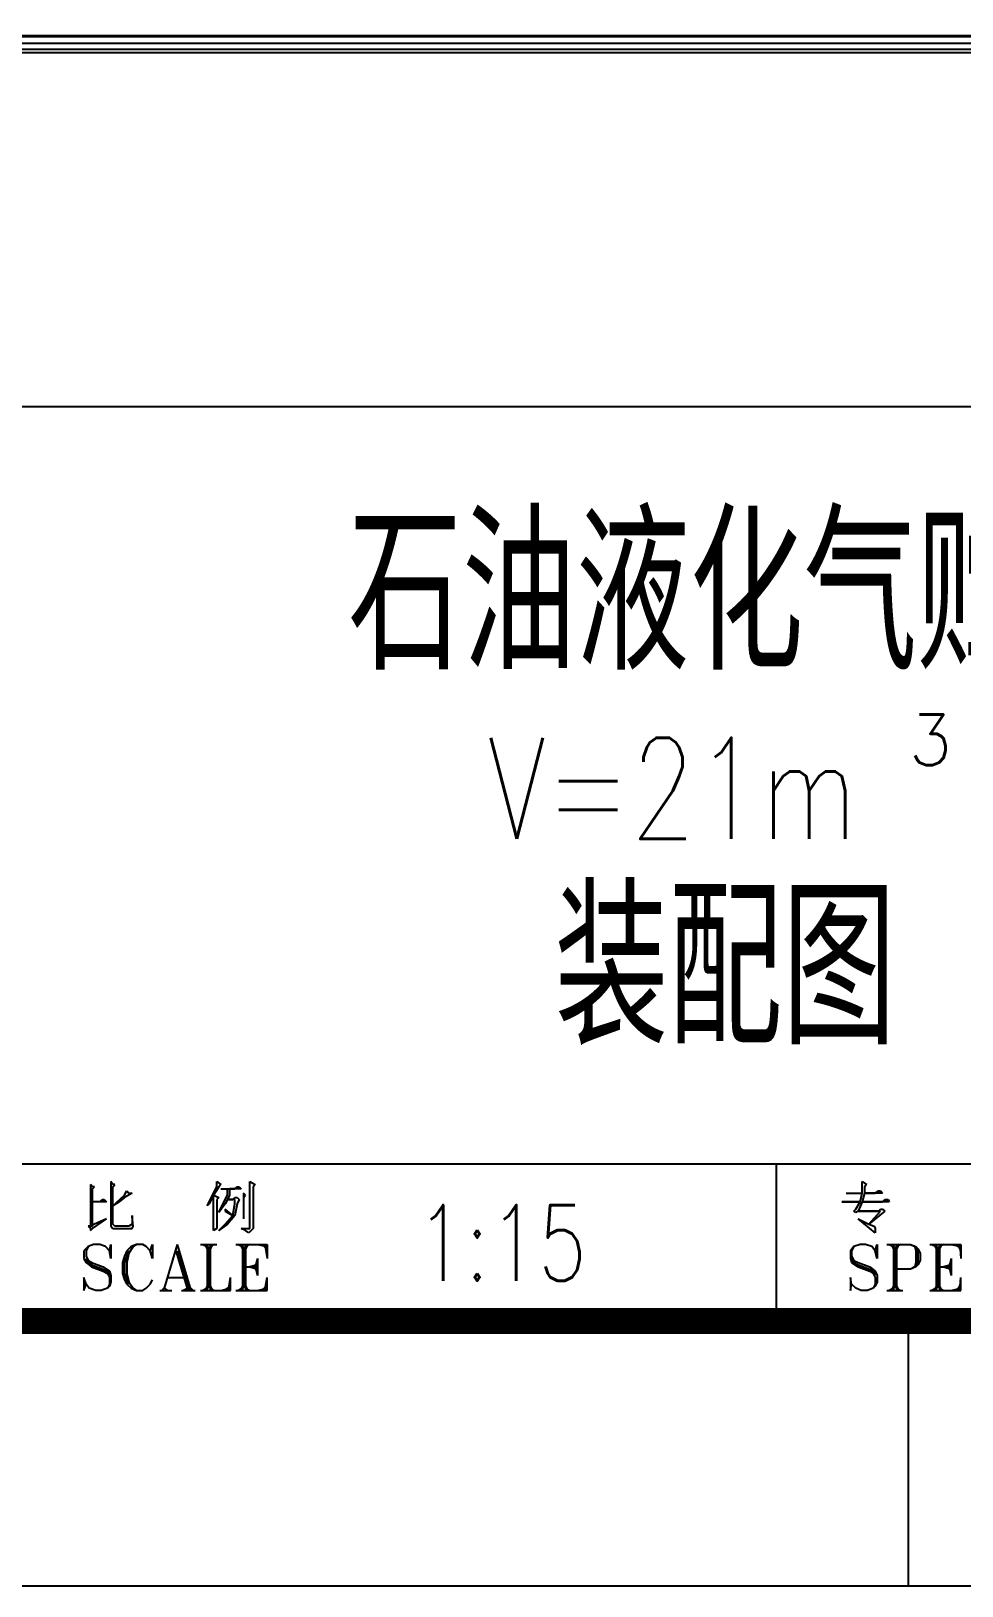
# Model space of a CAD drawing. Extents: x 635 to 1476, y -3 to 591.
# Drawn here: x 1345.6 to 1382.4, y -2.5 to 59 of the extents above; entities that cross this region are included whole.
import ezdxf

# ---------------------------------------------------------------- set-up
doc = ezdxf.new("R2010")
doc.units = 0
doc.header["$LTSCALE"] = 3
doc.header["$MEASUREMENT"] = 0
doc.layers.add('BORDER', color=7, linetype='CONTINUOUS')
doc.layers.add('LAYER1', color=2, linetype='CONTINUOUS')
doc.styles.add('HZTXT', font='romans', dxfattribs={"width": 0.75, "bigfont": 'HZTXT'})
doc.styles.get("Standard").update_dxf_attribs({"font": 'simplex', "width": 0.75, "bigfont": 'hztxt'})

msp = doc.modelspace()

# ---------------------------------------------------------------- linework, layer by layer
at = {"layer": 'BORDER', "color": 122}
for p, q in [((1284.37787, 58.83987), (1465.7913, 58.83987)), ((1465.74895, 58.79752), (1284.37787, 58.79752)), ((1284.6877, 58.54346), (1465.49489, 58.54346)), ((1465.24083, 58.2894), (1284.94176, 58.2894)), ((1465.1138, 58.16237), (1285.06879, 58.16237)), ((1465.1138, 44.14663), (1285.06879, 44.14663)), ((1465.1138, 14.16736), (1285.06879, 14.16736)), ((1375.0913, 8.15457), (1375.0913, 14.16736)), ((1348.03373, 13.27815), (1347.94905, 13.36283)), ((1347.94905, 13.36283), (1347.94905, 11.71143)), ((1348.03373, 13.19346), (1348.11842, 13.27815)), ((1348.11842, 13.27815), (1348.03373, 13.27815)), ((1348.03373, 12.68534), (1348.03373, 13.19346)), ((1348.83826, 13.36283), (1348.75358, 13.48987)), ((1348.75358, 13.48987), (1348.75358, 11.71143)), ((1348.83826, 13.27815), (1348.92295, 13.36283)), ((1348.92295, 13.36283), (1348.83826, 13.36283)), ((1348.83826, 12.51596), (1348.83826, 13.27815)), ((1348.83826, 12.51596), (1349.30404, 12.9394)), ((1349.30404, 12.9394), (1349.38873, 13.10877)), ((1349.60045, 13.02409), (1349.30404, 12.85471)), ((1349.38873, 13.10877), (1349.47342, 13.02409)), ((1349.47342, 13.02409), (1349.60045, 13.02409)), ((1352.5645, 12.51596), (1352.94559, 13.27815)), ((1352.81856, 12.9394), (1352.64919, 12.60065)), ((1353.03028, 13.27815), (1352.81856, 12.9394)), ((1352.81856, 12.9394), (1353.03028, 12.85471)), ((1352.81856, 11.54206), (1352.81856, 12.9394)), ((1352.94559, 13.27815), (1352.94559, 13.48987)), ((1352.94559, 13.48987), (1353.11497, 13.36283)), ((1353.11497, 13.36283), (1353.03028, 13.27815)), ((1353.11497, 13.19346), (1353.66543, 13.19346)), ((1353.28434, 12.77002), (1353.36903, 12.9394)), ((1353.36903, 12.9394), (1353.36903, 13.19346)), ((1353.45372, 12.9394), (1353.36903, 12.77002)), ((1353.9195, 13.19346), (1353.45372, 13.19346)), ((1353.45372, 13.19346), (1353.45372, 12.9394)), ((1353.66543, 13.19346), (1353.75012, 13.27815)), ((1353.75012, 13.27815), (1353.83481, 13.27815)), ((1353.83481, 13.27815), (1353.9195, 13.19346)), ((1354.08887, 12.9394), (1354.00418, 13.02409)), ((1354.00418, 13.02409), (1354.00418, 12.00784)), ((1354.00418, 12.85471), (1354.08887, 12.9394)), ((1354.25824, 13.48987), (1354.46996, 13.36283)), ((1354.25824, 11.62675), (1354.25824, 13.48987)), ((1354.46996, 13.36283), (1354.38527, 13.27815)), ((1354.38527, 13.27815), (1354.38527, 11.62675)), ((1377.84363, 13.02409), (1378.47879, 13.02409)), ((1378.3941, 12.68534), (1378.47879, 13.02409)), ((1378.47879, 13.02409), (1378.47879, 13.48987)), ((1378.47879, 13.48987), (1378.64816, 13.36283)), ((1378.56347, 13.02409), (1378.47879, 12.68534)), ((1378.64816, 13.36283), (1378.56347, 13.27815)), ((1378.56347, 13.27815), (1378.56347, 13.02409)), ((1378.56347, 13.02409), (1378.98691, 13.02409)), ((1379.28331, 13.02409), (1378.56347, 13.02409)), ((1378.98691, 13.02409), (1379.11394, 13.10877)), ((1379.11394, 13.10877), (1379.19863, 13.10877)), ((1379.19863, 13.10877), (1379.28331, 13.02409)), ((1348.03373, 11.71143), (1348.03373, 12.68534)), ((1348.5842, 12.68534), (1348.03373, 12.68534)), ((1348.33014, 12.68534), (1348.41483, 12.77002)), ((1348.41483, 12.77002), (1348.49951, 12.77002)), ((1348.49951, 12.77002), (1348.5842, 12.68534)), ((1349.09232, 12.68534), (1348.83826, 12.51596)), ((1348.83826, 11.79612), (1348.83826, 12.51596)), ((1349.30404, 12.85471), (1349.09232, 12.68534)), ((1352.64919, 12.60065), (1352.5645, 12.51596)), ((1353.03028, 12.85471), (1352.94559, 12.77002)), ((1352.94559, 12.77002), (1352.94559, 11.62675)), ((1353.03028, 12.2619), (1353.28434, 12.77002)), ((1353.28434, 12.60065), (1353.03028, 12.2619)), ((1353.36903, 12.77002), (1353.28434, 12.60065)), ((1353.58075, 12.13487), (1353.28434, 12.38893)), ((1353.28434, 12.38893), (1353.28434, 12.30424)), ((1353.36903, 12.77002), (1353.58075, 12.77002)), ((1353.66543, 12.77002), (1353.36903, 12.77002)), ((1353.58075, 12.77002), (1353.66543, 12.85471)), ((1353.58075, 12.13487), (1353.66543, 12.60065)), ((1353.66543, 12.85471), (1353.75012, 12.85471)), ((1353.66543, 12.60065), (1353.66543, 12.77002)), ((1353.75012, 12.60065), (1353.66543, 12.13487)), ((1353.75012, 12.85471), (1353.83481, 12.77002)), ((1353.83481, 12.77002), (1353.75012, 12.60065)), ((1378.3941, 12.68534), (1377.67426, 12.68534)), ((1377.67426, 12.68534), (1378.3941, 12.68534)), ((1378.14004, 12.30424), (1378.22472, 12.38893)), ((1378.22472, 12.38893), (1378.3941, 12.68534)), ((1378.47879, 12.68534), (1378.30941, 12.30424)), ((1378.47879, 12.68534), (1379.28331, 12.68534)), ((1379.53738, 12.68534), (1378.47879, 12.68534)), ((1379.11394, 12.30424), (1379.19863, 12.38893)), ((1379.19863, 12.38893), (1379.28331, 12.38893)), ((1379.28331, 12.68534), (1379.368, 12.77002)), ((1379.28331, 12.38893), (1379.368, 12.30424)), ((1379.368, 12.77002), (1379.49503, 12.77002)), ((1379.49503, 12.77002), (1379.53738, 12.68534)), ((1347.94905, 11.71143), (1347.86436, 11.71143)), ((1347.86436, 11.71143), (1347.94905, 11.62675)), ((1348.11842, 11.79612), (1347.94905, 11.71143)), ((1347.94905, 11.71143), (1348.03373, 11.71143)), ((1348.03373, 11.62675), (1348.5842, 12.00784)), ((1348.5842, 12.00784), (1348.11842, 11.79612)), ((1348.75358, 11.71143), (1348.83826, 11.62675)), ((1348.92295, 11.71143), (1348.83826, 11.79612)), ((1349.47342, 11.71143), (1348.92295, 11.71143)), ((1349.60045, 11.79612), (1349.47342, 11.71143)), ((1349.60045, 12.09253), (1349.60045, 12.13487)), ((1349.60045, 12.13487), (1349.60045, 11.79612)), ((1349.64279, 11.71143), (1349.60045, 12.09253)), ((1349.60045, 11.62675), (1349.64279, 11.71143)), ((1353.36903, 11.79612), (1353.03028, 11.54206)), ((1353.03028, 11.54206), (1353.28434, 11.79612)), ((1353.28434, 12.30424), (1353.36903, 12.2619)), ((1353.28434, 11.79612), (1353.58075, 12.13487)), ((1353.36903, 12.2619), (1353.58075, 12.13487)), ((1353.66543, 12.13487), (1353.36903, 11.79612)), ((1378.22472, 12.2619), (1378.14004, 12.30424)), ((1378.30941, 12.30424), (1378.22472, 12.2619)), ((1378.30941, 12.30424), (1379.11394, 12.30424)), ((1379.19863, 12.30424), (1378.30941, 12.30424)), ((1378.98691, 11.45737), (1378.30941, 12.00784)), ((1378.30941, 12.00784), (1378.73285, 11.79612)), ((1379.368, 12.30424), (1378.73285, 11.79612)), ((1378.73285, 11.79612), (1379.19863, 12.30424)), ((1378.73285, 11.79612), (1378.94457, 11.71143)), ((1378.94457, 11.71143), (1378.98691, 11.62675)), ((1347.94905, 11.62675), (1347.94905, 11.54206)), ((1347.94905, 11.54206), (1348.03373, 11.62675)), ((1348.83826, 11.62675), (1349.60045, 11.62675)), ((1352.94559, 11.62675), (1352.81856, 11.54206)), ((1354.08887, 11.54206), (1353.9195, 11.62675)), ((1353.9195, 11.62675), (1354.25824, 11.62675)), ((1354.2159, 11.45737), (1354.08887, 11.54206)), ((1354.38527, 11.62675), (1354.2159, 11.45737)), ((1378.98691, 11.62675), (1378.98691, 11.45737)), ((1347.86436, 10.90691), (1347.69499, 10.73753)), ((1347.69499, 10.73753), (1347.69499, 10.44113)), ((1347.86436, 10.90691), (1347.77967, 10.73753)), ((1347.77967, 10.73753), (1347.77967, 10.52581)), ((1347.77967, 10.52581), (1347.86436, 10.35644)), ((1348.07608, 10.99159), (1347.86436, 10.90691)), ((1348.33014, 10.99159), (1348.07608, 10.99159)), ((1348.54186, 10.90691), (1348.33014, 10.99159)), ((1348.71123, 10.73753), (1348.54186, 10.90691)), ((1348.71123, 10.73753), (1348.75358, 10.99159)), ((1348.75358, 10.44113), (1348.71123, 10.73753)), ((1348.75358, 10.99159), (1348.75358, 10.44113)), ((1349.30404, 10.52581), (1349.21936, 10.27175)), ((1349.38873, 10.73753), (1349.30404, 10.52581)), ((1349.38873, 10.52581), (1349.30404, 10.27175)), ((1349.5581, 10.90691), (1349.38873, 10.73753)), ((1349.47342, 10.73753), (1349.38873, 10.52581)), ((1349.47342, 10.65284), (1349.38873, 10.27175)), ((1349.64279, 10.90691), (1349.47342, 10.65284)), ((1349.76982, 10.99159), (1349.5581, 10.90691)), ((1349.76982, 10.99159), (1349.64279, 10.90691)), ((1350.02388, 10.99159), (1349.76982, 10.99159)), ((1350.15091, 10.90691), (1350.02388, 10.99159)), ((1350.32029, 10.73753), (1350.15091, 10.90691)), ((1350.32029, 10.73753), (1350.40498, 10.99159)), ((1350.40498, 10.44113), (1350.32029, 10.73753)), ((1350.40498, 10.99159), (1350.40498, 10.44113)), ((1351.37888, 10.99159), (1350.87076, 9.25551)), ((1351.33654, 10.73753), (1351.80231, 9.17082)), ((1351.37888, 10.99159), (1351.92935, 9.17082)), ((1351.37888, 10.73753), (1351.84466, 9.17082)), ((1352.31044, 10.99159), (1352.94559, 10.99159)), ((1352.39513, 10.99159), (1352.5645, 10.90691)), ((1352.47981, 10.99159), (1352.5645, 10.82222)), ((1352.5645, 10.99159), (1352.5645, 9.17082)), ((1352.64919, 10.90691), (1352.64919, 9.25551)), ((1352.69153, 10.99159), (1352.69153, 9.17082)), ((1352.77622, 10.99159), (1352.69153, 10.82222)), ((1352.8609, 10.99159), (1352.69153, 10.90691)), ((1353.70778, 10.99159), (1354.93574, 10.99159)), ((1353.79246, 10.99159), (1353.96184, 10.90691)), ((1353.87715, 10.99159), (1353.96184, 10.82222)), ((1353.96184, 10.99159), (1353.96184, 9.17082)), ((1354.00418, 10.90691), (1354.00418, 9.25551)), ((1354.08887, 10.99159), (1354.08887, 9.17082)), ((1354.17356, 10.99159), (1354.08887, 10.82222)), ((1354.25824, 10.99159), (1354.08887, 10.90691)), ((1354.55465, 10.99159), (1354.93574, 10.90691)), ((1354.72402, 10.99159), (1354.93574, 10.82222)), ((1354.80871, 10.99159), (1354.93574, 10.73753)), ((1354.85105, 10.99159), (1354.93574, 10.44113)), ((1354.93574, 10.99159), (1354.93574, 10.44113)), ((1378.14004, 10.90691), (1378.01301, 10.73753)), ((1378.01301, 10.73753), (1378.01301, 10.44113)), ((1378.14004, 10.90691), (1378.05535, 10.73753)), ((1378.05535, 10.73753), (1378.05535, 10.52581)), ((1378.05535, 10.52581), (1378.14004, 10.35644)), ((1378.3941, 10.99159), (1378.14004, 10.90691)), ((1378.60582, 10.99159), (1378.3941, 10.99159)), ((1378.85988, 10.90691), (1378.60582, 10.99159)), ((1378.98691, 10.73753), (1378.85988, 10.90691)), ((1378.98691, 10.73753), (1379.0716, 10.99159)), ((1379.0716, 10.44113), (1378.98691, 10.73753)), ((1379.0716, 10.99159), (1379.0716, 10.44113)), ((1379.45269, 10.99159), (1380.38425, 10.99159)), ((1379.53738, 10.99159), (1379.70675, 10.90691)), ((1379.62206, 10.99159), (1379.70675, 10.82222)), ((1379.70675, 10.99159), (1379.70675, 9.17082)), ((1379.74909, 10.90691), (1379.74909, 9.25551)), ((1379.83378, 10.99159), (1379.83378, 9.17082)), ((1379.91847, 10.99159), (1379.83378, 10.82222)), ((1380.00316, 10.99159), (1379.83378, 10.90691)), ((1380.38425, 10.99159), (1380.59597, 10.90691)), ((1380.38425, 10.99159), (1380.55362, 10.90691)), ((1380.55362, 10.90691), (1380.59597, 10.73753)), ((1380.59597, 10.90691), (1380.68065, 10.82222)), ((1380.59597, 10.82222), (1380.68065, 10.65284)), ((1380.59597, 10.73753), (1380.59597, 10.27175)), ((1380.68065, 10.82222), (1380.76534, 10.65284)), ((1380.68065, 10.65284), (1380.68065, 10.35644)), ((1380.76534, 10.65284), (1380.76534, 10.35644)), ((1381.14643, 10.99159), (1382.3744, 10.99159)), ((1381.23112, 10.99159), (1381.40049, 10.90691)), ((1381.31581, 10.99159), (1381.40049, 10.82222)), ((1381.40049, 10.99159), (1381.40049, 9.17082)), ((1381.48518, 10.90691), (1381.48518, 9.25551)), ((1381.52752, 10.99159), (1381.52752, 9.17082)), ((1381.61221, 10.99159), (1381.52752, 10.82222)), ((1381.6969, 10.99159), (1381.52752, 10.90691)), ((1381.9933, 10.99159), (1382.3744, 10.90691)), ((1382.16268, 10.99159), (1382.3744, 10.82222)), ((1382.24737, 10.99159), (1382.3744, 10.73753)), ((1382.33205, 10.99159), (1382.3744, 10.44113)), ((1382.3744, 10.99159), (1382.3744, 10.44113)), ((1347.69499, 10.44113), (1347.77967, 10.27175)), ((1347.77967, 10.44113), (1347.86436, 10.27175)), ((1347.77967, 10.27175), (1347.99139, 10.10238)), ((1347.86436, 10.35644), (1347.99139, 10.27175)), ((1347.86436, 10.27175), (1347.99139, 10.18706)), ((1347.99139, 10.27175), (1348.45717, 10.10238)), ((1347.99139, 10.18706), (1348.45717, 10.01769)), ((1347.99139, 10.10238), (1348.45717, 9.933)), ((1348.45717, 10.10238), (1348.71123, 9.933)), ((1348.45717, 10.01769), (1348.62654, 9.933)), ((1348.45717, 9.933), (1348.62654, 9.84832)), ((1348.62654, 9.933), (1348.71123, 9.76363)), ((1348.62654, 9.84832), (1348.71123, 9.67894)), ((1348.71123, 9.933), (1348.75358, 9.76363)), ((1349.21936, 10.27175), (1349.21936, 9.84832)), ((1349.21936, 9.84832), (1349.30404, 9.59425)), ((1349.30404, 10.27175), (1349.30404, 9.84832)), ((1349.30404, 9.84832), (1349.38873, 9.59425)), ((1349.38873, 10.27175), (1349.38873, 9.84832)), ((1349.38873, 9.84832), (1349.47342, 9.50957)), ((1354.08887, 10.10238), (1354.55465, 10.10238)), ((1354.55465, 10.18706), (1354.25824, 10.10238)), ((1354.25824, 10.10238), (1354.55465, 10.01769)), ((1354.55465, 10.27175), (1354.38527, 10.10238)), ((1354.38527, 10.10238), (1354.55465, 9.933)), ((1354.55465, 10.44113), (1354.46996, 10.10238)), ((1354.46996, 10.10238), (1354.55465, 9.76363)), ((1354.55465, 10.44113), (1354.55465, 9.76363)), ((1378.01301, 10.44113), (1378.05535, 10.27175)), ((1378.05535, 10.44113), (1378.14004, 10.27175)), ((1378.05535, 10.27175), (1378.30941, 10.10238)), ((1378.14004, 10.35644), (1378.30941, 10.27175)), ((1378.14004, 10.27175), (1378.30941, 10.18706)), ((1378.30941, 10.27175), (1378.77519, 10.10238)), ((1378.30941, 10.18706), (1378.77519, 10.01769)), ((1378.30941, 10.10238), (1378.77519, 9.933)), ((1378.77519, 10.10238), (1378.98691, 9.933)), ((1378.77519, 10.01769), (1378.90222, 9.933)), ((1378.77519, 9.933), (1378.90222, 9.84832)), ((1378.90222, 9.933), (1378.98691, 9.76363)), ((1378.90222, 9.84832), (1378.98691, 9.67894)), ((1378.98691, 9.933), (1379.0716, 9.76363)), ((1380.38425, 10.01769), (1379.83378, 10.01769)), ((1380.59597, 10.10238), (1380.38425, 10.01769)), ((1380.55362, 10.10238), (1380.38425, 10.01769)), ((1380.59597, 10.27175), (1380.55362, 10.10238)), ((1380.68065, 10.35644), (1380.59597, 10.18706)), ((1380.68065, 10.18706), (1380.59597, 10.10238)), ((1380.76534, 10.35644), (1380.68065, 10.18706)), ((1381.52752, 10.10238), (1381.9933, 10.10238)), ((1381.9933, 10.18706), (1381.6969, 10.10238)), ((1381.6969, 10.10238), (1381.9933, 10.01769)), ((1381.9933, 10.27175), (1381.86627, 10.10238)), ((1381.86627, 10.10238), (1381.9933, 9.933)), ((1381.9933, 10.44113), (1381.90862, 10.10238)), ((1381.90862, 10.10238), (1381.9933, 9.76363)), ((1381.9933, 10.44113), (1381.9933, 9.76363)), ((1347.77967, 9.42488), (1347.69499, 9.67894)), ((1347.69499, 9.67894), (1347.69499, 9.17082)), ((1347.69499, 9.17082), (1347.77967, 9.42488)), ((1347.9067, 9.25551), (1347.77967, 9.42488)), ((1348.16076, 9.17082), (1347.9067, 9.25551)), ((1348.62654, 9.25551), (1348.37248, 9.17082)), ((1348.71123, 9.42488), (1348.62654, 9.25551)), ((1348.71123, 9.34019), (1348.62654, 9.25551)), ((1348.71123, 9.67894), (1348.71123, 9.42488)), ((1348.75358, 9.50957), (1348.71123, 9.34019)), ((1348.75358, 9.76363), (1348.75358, 9.50957)), ((1349.30404, 9.59425), (1349.38873, 9.42488)), ((1349.38873, 9.59425), (1349.47342, 9.42488)), ((1349.38873, 9.42488), (1349.5581, 9.25551)), ((1349.47342, 9.50957), (1349.64279, 9.25551)), ((1349.5581, 9.25551), (1349.76982, 9.17082)), ((1349.64279, 9.25551), (1349.76982, 9.17082)), ((1350.02388, 9.17082), (1350.15091, 9.25551)), ((1350.15091, 9.25551), (1350.32029, 9.42488)), ((1350.32029, 9.42488), (1350.40498, 9.59425)), ((1350.87076, 9.25551), (1350.78607, 9.17082)), ((1350.87076, 9.25551), (1350.99779, 9.17082)), ((1350.99779, 9.67894), (1351.71763, 9.67894)), ((1351.80231, 9.25551), (1351.63294, 9.17082)), ((1351.80231, 9.34019), (1351.71763, 9.17082)), ((1351.84466, 9.34019), (1352.01403, 9.17082)), ((1352.5645, 9.25551), (1352.39513, 9.17082)), ((1352.5645, 9.34019), (1352.47981, 9.17082)), ((1352.69153, 9.34019), (1352.77622, 9.17082)), ((1352.69153, 9.25551), (1352.8609, 9.17082)), ((1353.11497, 9.17082), (1353.49606, 9.25551)), ((1353.242, 9.17082), (1353.49606, 9.34019)), ((1353.32668, 9.17082), (1353.49606, 9.42488)), ((1353.41137, 9.17082), (1353.49606, 9.67894)), ((1353.49606, 9.17082), (1353.49606, 9.67894)), ((1353.96184, 9.25551), (1353.79246, 9.17082)), ((1353.96184, 9.34019), (1353.87715, 9.17082)), ((1354.08887, 9.34019), (1354.17356, 9.17082)), ((1354.08887, 9.25551), (1354.25824, 9.17082)), ((1354.55465, 9.17082), (1354.93574, 9.25551)), ((1354.72402, 9.17082), (1354.93574, 9.34019)), ((1354.80871, 9.17082), (1354.93574, 9.42488)), ((1354.85105, 9.17082), (1354.93574, 9.67894)), ((1354.93574, 9.17082), (1354.93574, 9.67894)), ((1378.05535, 9.42488), (1378.01301, 9.67894)), ((1378.01301, 9.67894), (1378.01301, 9.17082)), ((1378.01301, 9.17082), (1378.05535, 9.42488)), ((1378.22472, 9.25551), (1378.05535, 9.42488)), ((1378.43644, 9.17082), (1378.22472, 9.25551)), ((1378.90222, 9.25551), (1378.6905, 9.17082)), ((1378.98691, 9.42488), (1378.90222, 9.25551)), ((1378.98691, 9.34019), (1378.90222, 9.25551)), ((1378.98691, 9.67894), (1378.98691, 9.42488)), ((1379.0716, 9.50957), (1378.98691, 9.34019)), ((1379.0716, 9.76363), (1379.0716, 9.50957)), ((1379.70675, 9.25551), (1379.53738, 9.17082)), ((1379.70675, 9.34019), (1379.62206, 9.17082)), ((1379.83378, 9.34019), (1379.91847, 9.17082)), ((1379.83378, 9.25551), (1380.00316, 9.17082)), ((1381.40049, 9.25551), (1381.23112, 9.17082)), ((1381.40049, 9.34019), (1381.31581, 9.17082)), ((1381.52752, 9.34019), (1381.61221, 9.17082)), ((1381.52752, 9.25551), (1381.6969, 9.17082)), ((1381.9933, 9.17082), (1382.3744, 9.25551)), ((1382.16268, 9.17082), (1382.3744, 9.34019)), ((1382.24737, 9.17082), (1382.3744, 9.42488)), ((1382.33205, 9.17082), (1382.3744, 9.67894)), ((1382.3744, 9.17082), (1382.3744, 9.67894)), ((1348.37248, 9.17082), (1348.16076, 9.17082)), ((1349.76982, 9.17082), (1350.02388, 9.17082)), ((1350.70138, 9.17082), (1351.16716, 9.17082)), ((1351.54825, 9.17082), (1352.09872, 9.17082)), ((1352.31044, 9.17082), (1353.49606, 9.17082)), ((1353.70778, 9.17082), (1354.93574, 9.17082)), ((1378.6905, 9.17082), (1378.43644, 9.17082)), ((1379.45269, 9.17082), (1380.08784, 9.17082)), ((1381.14643, 9.17082), (1382.3744, 9.17082)), ((1284.06879, 8.15457), (1464.1138, 8.15457)), ((1284.06879, 8.15457), (1464.1138, 8.15457)), ((1285.06879, 8.15457), (1465.1138, 8.15457)), ((1285.06879, 8.15457), (1465.1138, 8.15457)), ((1285.06879, 8.15457), (1465.1138, 8.15457)), ((1285.06879, 8.15457), (1465.1138, 8.15457)), ((1285.06879, 8.15457), (1465.1138, 8.15457)), ((1464.7913, 7.47707), (1283.3913, 7.47707)), ((1464.7913, 7.47707), (1283.3913, 7.47707)), ((1464.7913, 7.47707), (1283.3913, 7.47707)), ((1464.7913, 7.47707), (1283.3913, 7.47707)), ((1283.64536, 7.73114), (1464.53724, 7.73114)), ((1283.64536, 7.73114), (1464.53724, 7.73114)), ((1464.28317, 7.9852), (1283.89942, 7.9852)), ((1464.28317, 7.9852), (1283.89942, 7.9852)), ((1465.7913, 7.47707), (1284.3913, 7.47707)), ((1465.7913, 7.47707), (1284.3913, 7.47707)), ((1465.7913, 7.47707), (1284.3913, 7.47707)), ((1465.7913, 7.47707), (1284.3913, 7.47707)), ((1465.7913, 7.47707), (1284.3913, 7.47707)), ((1465.7913, 7.47707), (1284.3913, 7.47707)), ((1465.7913, 7.47707), (1284.3913, 7.47707)), ((1465.7913, 7.47707), (1284.3913, 7.47707)), ((1465.7913, 7.47707), (1284.3913, 7.47707)), ((1465.7913, 7.47707), (1284.3913, 7.47707)), ((1284.64536, 7.73114), (1465.53724, 7.73114)), ((1284.64536, 7.73114), (1465.53724, 7.73114)), ((1284.64536, 7.73114), (1465.53724, 7.73114)), ((1284.64536, 7.73114), (1465.53724, 7.73114)), ((1284.64536, 7.73114), (1465.53724, 7.73114)), ((1465.28317, 7.9852), (1284.89942, 7.9852)), ((1465.28317, 7.9852), (1284.89942, 7.9852)), ((1465.28317, 7.9852), (1284.89942, 7.9852)), ((1465.28317, 7.9852), (1284.89942, 7.9852)), ((1465.28317, 7.9852), (1284.89942, 7.9852)), ((1380.2913, 7.97707), (1380.2913, -2.52293)), ((634.7913, -2.52293), (1475.7913, -2.52293))]:
    msp.add_line(p, q, dxfattribs=at)
at = {"layer": 'BORDER', "color": 122, "const_width": 1}
msp.add_lwpolyline([(660.2913, 7.97707), (1465.2913, 7.97707), (1465.2913, 580.97707), (660.2913, 580.97707)], close=True, dxfattribs=at)

# ---------------------------------------------------------------- texts
at = {"layer": 'LAYER1', "color": 122, "style": 'HZTXT', "width": 0.75}
for s, height, p in [('石油液化气贮罐', 6, (1358.14964, 33.74258)), ('V=21m', 4, (1363.65311, 27.04613)), ('装配图', 6, (1366.31164, 18.91833)), ('1:15', 3, (1360.83698, 9.55305))]:
    msp.add_text(s, height=height, dxfattribs=at).set_placement(p)
at = {"layer": 'LAYER1', "color": 122}
msp.add_text('3', height=2, dxfattribs=at).set_placement((1380.31503, 29.96717))

doc.saveas('drawing.dxf')
